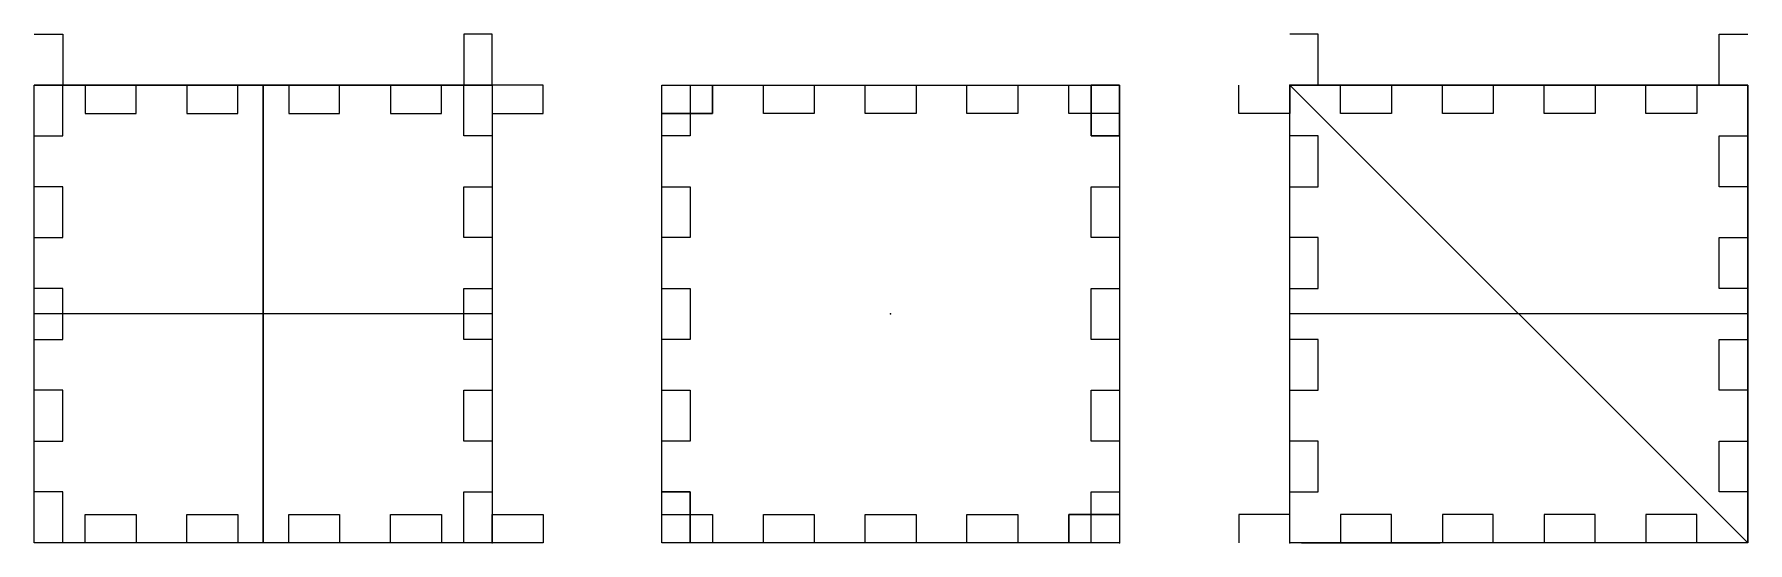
# Model space of a CAD drawing. Header units: centimetres. Extents: x -18.8 to 6.8, y 0 to 7.6.
import ezdxf

# ---------------------------------------------------------------- set-up
doc = ezdxf.new("R2010")
doc.units = ezdxf.units.CM
doc.header["$MEASUREMENT"] = 0
for name, color, linetype in [('Parametric Box v2_Sketch1', 7, 'Continuous'), ('Parametric Box v2_Sketch2', 7, 'Continuous'), ('Parametric Box v2_Sketch3', 7, 'Continuous'), ('Parametric Box v2_Sketch4', 7, 'Continuous')]:
    doc.layers.add(name, color=color, linetype=linetype)

msp = doc.modelspace()

# ---------------------------------------------------------------- linework, layer by layer
at = {"layer": 'Parametric Box v2_Sketch1'}
for p, q in [((0.425, 7.611), (0, 7.611)), ((0.425, 6.85), (0.425, 7.611)), ((6.425, 6.85), (6.425, 7.611)), ((6.425, 7.611), (6.85, 7.611)), ((-0.761, 6.425), (-0.761, 6.85)), ((6.85, 0), (0, 6.85)), ((0, 6.089), (0, 6.85)), ((6.85, 6.85), (0, 6.85)), ((0.761, 6.85), (0, 6.85)), ((6.85, 6.85), (0, 6.85)), ((0, 6.85), (0, 6.425)), ((0, 6.85), (6.85, 6.85)), ((0, 0), (0, 6.85)), ((0, 0), (0, 6.85)), ((0, 6.85), (6.85, 6.85)), ((0, 6.85), (0.425, 6.85)), ((0.761, 6.425), (0.761, 6.85)), ((1.522, 6.85), (1.522, 6.425)), ((2.283, 6.425), (2.283, 6.85)), ((3.044, 6.85), (3.044, 6.425)), ((3.806, 6.425), (3.806, 6.85)), ((4.567, 6.85), (4.567, 6.425)), ((5.328, 6.425), (5.328, 6.85)), ((6.089, 6.85), (6.089, 6.425)), ((6.85, 6.85), (6.425, 6.85)), ((6.85, 0), (6.85, 6.85)), ((6.85, 6.089), (6.85, 6.85)), ((6.85, 6.85), (6.85, 0)), ((6.85, 0), (6.85, 6.85)), ((6.85, 6.85), (6.85, 0)), ((0, 6.425), (-0.761, 6.425)), ((1.522, 6.425), (0.761, 6.425)), ((3.044, 6.425), (2.283, 6.425)), ((4.567, 6.425), (3.806, 6.425)), ((6.089, 6.425), (5.328, 6.425)), ((0.425, 6.089), (0, 6.089)), ((0.425, 5.328), (0.425, 6.089)), ((6.425, 6.089), (6.85, 6.089)), ((6.425, 5.328), (6.425, 6.089)), ((0, 5.328), (0.425, 5.328)), ((6.85, 5.328), (6.425, 5.328)), ((0.425, 4.567), (0, 4.567)), ((0.425, 3.806), (0.425, 4.567)), ((6.425, 4.567), (6.85, 4.567)), ((6.425, 3.806), (6.425, 4.567)), ((0, 3.806), (0.425, 3.806)), ((6.85, 3.806), (6.425, 3.806)), ((6.85, 3.425), (0, 3.425)), ((0.425, 3.044), (0, 3.044)), ((0.425, 2.283), (0.425, 3.044)), ((6.425, 2.283), (6.425, 3.044)), ((6.425, 3.044), (6.85, 3.044)), ((0, 2.283), (0.425, 2.283)), ((6.85, 2.283), (6.425, 2.283)), ((0.425, 1.522), (0, 1.522)), ((0.425, 0.761), (0.425, 1.522)), ((6.425, 0.761), (6.425, 1.522)), ((6.425, 1.522), (6.85, 1.522)), ((0, 0.761), (0.425, 0.761)), ((6.85, 0.761), (6.425, 0.761)), ((0, 0.425), (-0.761, 0.425)), ((-0.761, 0.425), (-0.761, 0)), ((0, 0), (0, 0.425)), ((1.522, 0.425), (0.761, 0.425)), ((0.761, 0.425), (0.761, 0)), ((1.522, 0), (1.522, 0.425)), ((2.283, 0.425), (2.283, 0)), ((3.044, 0.425), (2.283, 0.425)), ((3.044, 0), (3.044, 0.425)), ((4.567, 0.425), (3.806, 0.425)), ((3.806, 0.425), (3.806, 0)), ((4.567, 0), (4.567, 0.425)), ((5.328, 0.425), (5.328, 0)), ((6.089, 0.425), (5.328, 0.425)), ((6.089, 0), (6.089, 0.425)), ((6.85, 0), (0, 0)), ((6.85, 0), (0, 0)), ((0.761, 0), (0, 0))]:
    msp.add_line(p, q, dxfattribs=at)
for p in [(0, 6.85), (0, 0)]:
    msp.add_point(p, dxfattribs=at)
at = {"layer": 'Parametric Box v2_Sketch2'}
msp.add_point((0, 0), dxfattribs=at)
at = {"layer": 'Parametric Box v2_Sketch3'}
for p, q in [((-9.395, 6.85), (-2.545, 6.85)), ((-9.395, 6.425), (-9.395, 6.85)), ((-9.395, 0), (-9.395, 6.85)), ((-8.97, 6.85), (-8.97, 6.089)), ((-8.634, 6.85), (-8.634, 6.425)), ((-8.634, 6.425), (-8.634, 6.85)), ((-7.873, 6.425), (-7.873, 6.85)), ((-7.112, 6.85), (-7.112, 6.425)), ((-6.351, 6.425), (-6.351, 6.85)), ((-5.59, 6.85), (-5.59, 6.425)), ((-4.829, 6.425), (-4.829, 6.85)), ((-4.068, 6.85), (-4.068, 6.425)), ((-3.306, 6.425), (-3.306, 6.85)), ((-2.545, 6.85), (-2.97, 6.85)), ((-2.97, 6.85), (-2.97, 6.089)), ((-2.97, 6.089), (-2.97, 6.85)), ((-2.97, 6.85), (-2.545, 6.85)), ((-2.545, 6.85), (-2.545, 0)), ((-2.545, 6.089), (-2.545, 6.85)), ((-2.545, 6.85), (-2.545, 6.089)), ((-8.634, 6.425), (-9.395, 6.425)), ((-9.395, 6.425), (-8.634, 6.425)), ((-7.112, 6.425), (-7.873, 6.425)), ((-5.59, 6.425), (-6.351, 6.425)), ((-4.068, 6.425), (-4.829, 6.425)), ((-2.545, 6.425), (-3.306, 6.425)), ((-8.97, 6.089), (-9.395, 6.089)), ((-2.97, 6.089), (-2.545, 6.089)), ((-2.545, 6.089), (-2.97, 6.089)), ((-9.395, 5.328), (-8.97, 5.328)), ((-8.97, 5.328), (-8.97, 4.567)), ((-2.97, 5.328), (-2.545, 5.328)), ((-2.97, 4.567), (-2.97, 5.328)), ((-2.545, 5.328), (-2.545, 4.567)), ((-8.97, 4.567), (-9.395, 4.567)), ((-2.545, 4.567), (-2.97, 4.567)), ((-9.395, 3.806), (-8.97, 3.806)), ((-8.97, 3.806), (-8.97, 3.044)), ((-2.97, 3.044), (-2.97, 3.806)), ((-2.97, 3.806), (-2.545, 3.806)), ((-2.545, 3.806), (-2.545, 3.044)), ((-8.97, 3.044), (-9.395, 3.044)), ((-2.545, 3.044), (-2.97, 3.044)), ((-9.395, 2.283), (-8.97, 2.283)), ((-8.97, 2.283), (-8.97, 1.522)), ((-2.97, 1.522), (-2.97, 2.283)), ((-2.97, 2.283), (-2.545, 2.283)), ((-2.545, 2.283), (-2.545, 1.522)), ((0, 0.25), (0, 2)), ((-8.97, 1.522), (-9.395, 1.522)), ((-2.545, 1.522), (-2.97, 1.522)), ((-9.395, 0.761), (-8.97, 0.761)), ((-8.97, 0.761), (-9.395, 0.761)), ((-8.97, 0), (-8.97, 0.761)), ((-8.97, 0.761), (-8.97, 0)), ((-2.97, 0.761), (-2.545, 0.761)), ((-2.97, 0), (-2.97, 0.761)), ((-9.395, 0.425), (-8.634, 0.425)), ((-8.634, 0.425), (-8.634, 0)), ((-7.873, 0), (-7.873, 0.425)), ((-7.873, 0.425), (-7.112, 0.425)), ((-7.112, 0.425), (-7.112, 0)), ((-6.351, 0.425), (-5.59, 0.425)), ((-6.351, 0), (-6.351, 0.425)), ((-5.59, 0.425), (-5.59, 0)), ((-4.829, 0), (-4.829, 0.425)), ((-4.829, 0.425), (-4.068, 0.425)), ((-4.068, 0.425), (-4.068, 0)), ((-3.306, 0.425), (-2.545, 0.425)), ((-3.306, 0.425), (-3.306, 0)), ((-3.306, 0), (-3.306, 0.425)), ((-2.545, 0.425), (-3.306, 0.425)), ((-2.545, 0.425), (-2.545, 0)), ((-2.545, 0), (-9.395, 0)), ((-8.97, 0), (-9.395, 0)), ((0.175, 0), (2.25, 0))]:
    msp.add_line(p, q, dxfattribs=at)
for p in [(-5.97, 3.425), (-2.545, 0), (0, 0)]:
    msp.add_point(p, dxfattribs=at)
at = {"layer": 'Parametric Box v2_Sketch4'}
for p, q in [((-18.78, 7.611), (-18.355, 7.611)), ((-18.355, 7.611), (-18.355, 6.85)), ((-11.93, 7.611), (-12.355, 7.611)), ((-12.355, 7.611), (-12.355, 6.85)), ((-11.93, 6.85), (-11.93, 7.611)), ((-18.78, 6.85), (-11.93, 6.85)), ((-18.78, 0), (-18.78, 6.85)), ((-11.93, 6.85), (-18.78, 6.85)), ((-18.355, 6.85), (-18.78, 6.85)), ((-18.355, 6.089), (-18.355, 6.85)), ((-17.258, 6.85), (-18.019, 6.85)), ((-18.019, 6.85), (-18.019, 6.425)), ((-17.258, 6.425), (-17.258, 6.85)), ((-16.497, 6.85), (-16.497, 6.425)), ((-15.736, 6.85), (-16.497, 6.85)), ((-15.736, 6.425), (-15.736, 6.85)), ((-15.355, 0), (-15.355, 6.85)), ((-15.355, 0), (-15.355, 6.85)), ((-15.355, 6.85), (-15.355, 0)), ((-15.355, 6.85), (-15.355, 0)), ((-14.213, 6.85), (-14.974, 6.85)), ((-14.974, 6.85), (-14.974, 6.425)), ((-14.213, 6.425), (-14.213, 6.85)), ((-12.691, 6.85), (-13.452, 6.85)), ((-13.452, 6.85), (-13.452, 6.425)), ((-12.691, 6.425), (-12.691, 6.85)), ((-12.355, 6.85), (-11.93, 6.85)), ((-12.355, 6.089), (-12.355, 6.85)), ((-12.355, 6.85), (-11.93, 6.85)), ((-11.93, 6.85), (-11.93, 6.089)), ((-11.93, 6.85), (-11.93, 0)), ((-11.169, 6.85), (-11.93, 6.85)), ((-11.93, 6.85), (-11.93, 6.425)), ((-11.169, 6.425), (-11.169, 6.85)), ((-18.019, 6.425), (-17.258, 6.425)), ((-16.497, 6.425), (-15.736, 6.425)), ((-14.974, 6.425), (-14.213, 6.425)), ((-13.452, 6.425), (-12.691, 6.425)), ((-11.93, 6.425), (-11.169, 6.425)), ((-18.78, 6.089), (-18.355, 6.089)), ((-11.93, 6.089), (-12.355, 6.089)), ((-18.355, 5.328), (-18.78, 5.328)), ((-18.355, 4.567), (-18.355, 5.328)), ((-12.355, 4.567), (-12.355, 5.328)), ((-12.355, 5.328), (-11.93, 5.328)), ((-11.93, 5.328), (-11.93, 4.567)), ((-18.78, 4.567), (-18.355, 4.567)), ((-11.93, 4.567), (-12.355, 4.567)), ((-18.355, 3.806), (-18.78, 3.806)), ((-18.355, 3.044), (-18.355, 3.806)), ((-12.355, 3.806), (-11.93, 3.806)), ((-12.355, 3.044), (-12.355, 3.806)), ((-11.93, 3.806), (-11.93, 3.044)), ((-11.93, 3.425), (-18.78, 3.425)), ((-18.78, 3.044), (-18.355, 3.044)), ((-11.93, 3.044), (-12.355, 3.044)), ((-18.355, 2.283), (-18.78, 2.283)), ((-18.355, 1.522), (-18.355, 2.283)), ((-12.355, 2.283), (-11.93, 2.283)), ((-12.355, 1.522), (-12.355, 2.283)), ((-11.93, 2.283), (-11.93, 1.522)), ((-18.78, 1.522), (-18.355, 1.522)), ((-11.93, 1.522), (-12.355, 1.522)), ((-18.355, 0.761), (-18.78, 0.761)), ((-18.355, 0), (-18.355, 0.761)), ((-12.355, 0.761), (-11.93, 0.761)), ((-12.355, 0), (-12.355, 0.761)), ((-11.93, 0.761), (-11.93, 0)), ((-18.019, 0.425), (-17.258, 0.425)), ((-18.019, 0), (-18.019, 0.425)), ((-17.258, 0.425), (-17.258, 0)), ((-16.497, 0), (-16.497, 0.425)), ((-16.497, 0.425), (-15.736, 0.425)), ((-15.736, 0.425), (-15.736, 0)), ((-14.974, 0.425), (-14.213, 0.425)), ((-14.974, 0), (-14.974, 0.425)), ((-14.213, 0.425), (-14.213, 0)), ((-13.452, 0), (-13.452, 0.425)), ((-13.452, 0.425), (-12.691, 0.425)), ((-12.691, 0.425), (-12.691, 0)), ((-11.93, 0.425), (-11.169, 0.425)), ((-11.93, 0), (-11.93, 0.425)), ((-11.169, 0.425), (-11.169, 0)), ((-11.93, 0), (-18.78, 0)), ((-15.736, 0), (-16.497, 0)), ((-14.213, 0), (-14.974, 0)), ((-12.691, 0), (-13.452, 0)), ((-11.93, 0), (-12.355, 0)), ((-11.169, 0), (-11.93, 0)), ((6.85, 0), (0, 0)), ((-17.258, 0), (-18.019, 0))]:
    msp.add_line(p, q, dxfattribs=at)
for p in [(-11.93, 0), (0, 0), (0, 0)]:
    msp.add_point(p, dxfattribs=at)

doc.saveas('drawing.dxf')
